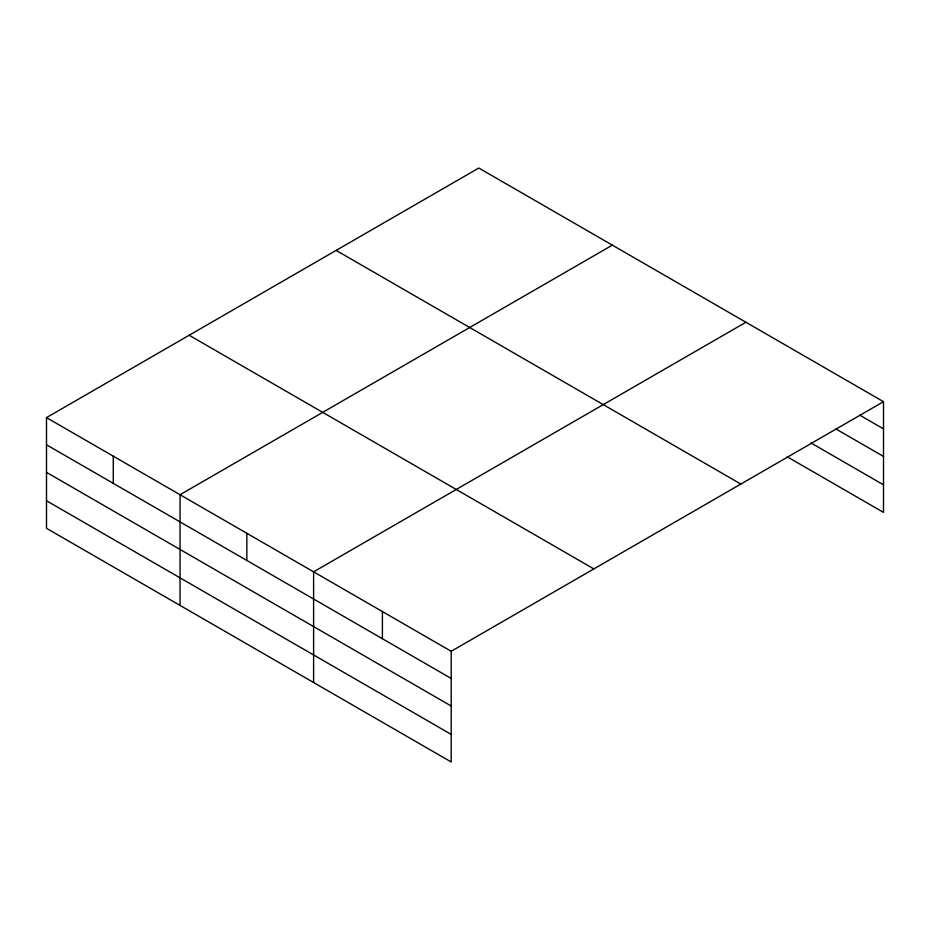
<?xml version="1.0" encoding="UTF-8"?>
<svg xmlns="http://www.w3.org/2000/svg" width="930" height="930" viewBox="0 0 930 930"><rect width="100%" height="100%" fill="white"/><g stroke="black" fill="none" stroke-linecap="round" stroke-linejoin="round"><path stroke-width="1.4" d="M883.5 401.69L478.799 168.039L46.5 417.617L46.5 528.31L451.201 761.961L451.201 651.279L883.5 401.69L883.5 512.384L787.175 456.77M612.347 245.148L180.048 494.725L180.048 605.418M745.907 322.245L313.608 571.834L313.608 682.515M859.739 415.14L883.5 428.87M835.965 428.986L883.5 456.421M810.948 442.936L883.5 484.821M336.137 250.403L740.838 484.053M189.162 335.253L593.863 568.916M46.5 417.617L451.201 651.279M46.5 444.796L451.201 678.447M46.5 472.359L451.201 706.01M46.5 500.747L451.201 734.398M382.404 611.556L382.404 638.724M246.834 533.285L246.834 560.453M113.274 456.177L113.274 483.344"/></g></svg>
